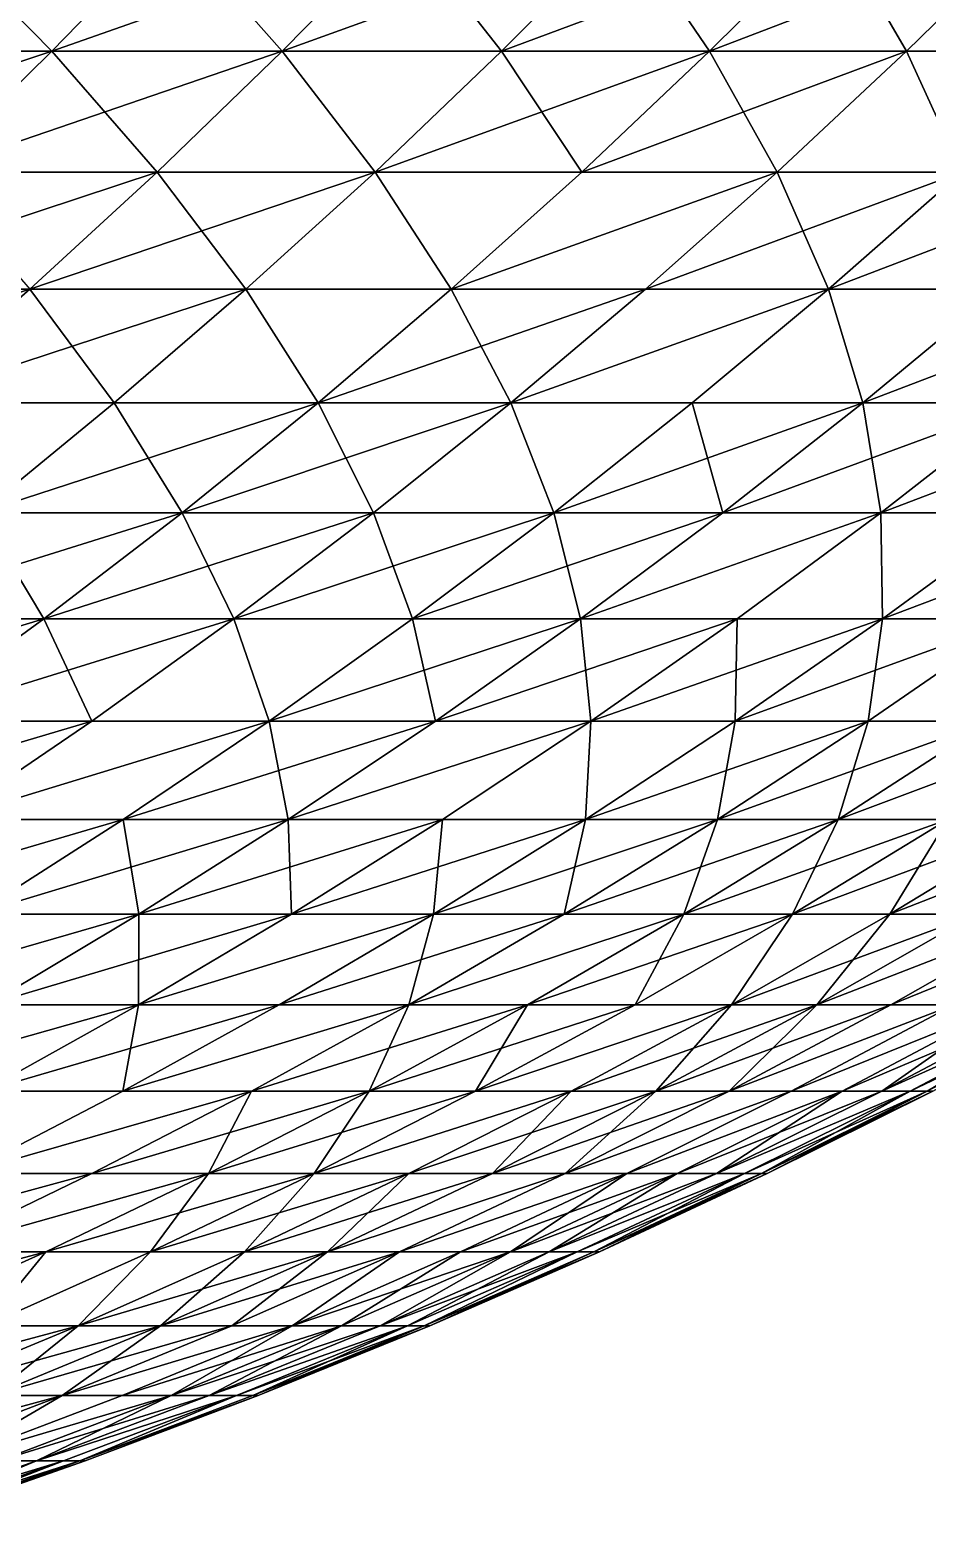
# Model space of a CAD drawing. Header units: millimetres. Extents: x -3250 to 6200, y -3250 to 3250.
# Drawn here: x 5667.7 to 5764.4, y -758.3 to -597.5 of the extents above; entities that cross this region are included whole.
import ezdxf

# ---------------------------------------------------------------- set-up
doc = ezdxf.new("R2010")
doc.units = ezdxf.units.MM
doc.header["$MEASUREMENT"] = 0
doc.layers.add('MESH_3D', color=2, linetype='CONTINUOUS')

msp = doc.modelspace()

# ---------------------------------------------------------------- linework, layer by layer
at = {"layer": 'MESH_3D'}
for points in [[(5656.88, -586.44, 1727.93), (5670.04, -599.82, 1781.63), (5644.07, -599.82, 1735.33)], [(5683.03, -586.44, 24925.44), (5656.88, -586.44, 24972.07), (5644.07, -599.82, 24964.67)], [(5683.03, -586.44, 24925.44), (5644.07, -599.82, 24964.67), (5670.04, -599.82, 24918.37)], [(5656.88, -586.44, 1727.93), (5683.03, -586.44, 1774.56), (5670.04, -599.82, 1781.63)], [(5683.03, -586.44, 1774.56), (5694.85, -599.82, 1828.57), (5670.04, -599.82, 1781.63)], [(5708.01, -586.44, 24878.18), (5683.03, -586.44, 24925.44), (5670.04, -599.82, 24918.37)], [(5708.01, -586.44, 24878.18), (5670.04, -599.82, 24918.37), (5694.85, -599.82, 24871.43)], [(5683.03, -586.44, 1774.56), (5708.01, -586.44, 1821.82), (5694.85, -599.82, 1828.57)], [(5708.01, -586.44, 1821.82), (5718.48, -599.82, 1876.11), (5694.85, -599.82, 1828.57)], [(5731.8, -586.44, 24830.31), (5708.01, -586.44, 24878.18), (5694.85, -599.82, 24871.43)], [(5731.8, -586.44, 24830.31), (5694.85, -599.82, 24871.43), (5718.48, -599.82, 24823.89)], [(5708.01, -586.44, 1821.82), (5731.8, -586.44, 1869.69), (5718.48, -599.82, 1876.11)], [(5731.8, -586.44, 1869.69), (5740.91, -599.82, 1924.23), (5718.48, -599.82, 1876.11)], [(5754.39, -586.44, 24781.86), (5731.8, -586.44, 24830.31), (5718.48, -599.82, 24823.89)], [(5754.39, -586.44, 24781.86), (5718.48, -599.82, 24823.89), (5740.91, -599.82, 24775.77)], [(5731.8, -586.44, 1869.69), (5754.39, -586.44, 1918.14), (5740.91, -599.82, 1924.23)], [(5754.39, -586.44, 1918.14), (5762.14, -599.82, 1972.89), (5740.91, -599.82, 1924.23)], [(5775.77, -586.44, 24732.86), (5754.39, -586.44, 24781.86), (5740.91, -599.82, 24775.77)], [(5775.77, -586.44, 24732.86), (5740.91, -599.82, 24775.77), (5762.14, -599.82, 24727.11)], [(5754.39, -586.44, 1918.14), (5775.77, -586.44, 1967.14), (5762.14, -599.82, 1972.89)], [(5775.77, -586.44, 1967.14), (5782.15, -599.82, 2022.06), (5762.14, -599.82, 1972.89)], [(5782.15, -599.82, 24677.94), (5775.77, -586.44, 24732.86), (5762.14, -599.82, 24727.11)], [(5670.04, -599.82, 24918.37), (5644.07, -599.82, 24964.67), (5630.98, -612.84, 24957.12)], [(5670.04, -599.82, 24918.37), (5630.98, -612.84, 24957.12), (5656.76, -612.84, 24911.14)], [(5644.07, -599.82, 1735.33), (5670.04, -599.82, 1781.63), (5656.76, -612.84, 1788.86)], [(5670.04, -599.82, 1781.63), (5681.39, -612.84, 1835.47), (5656.76, -612.84, 1788.86)], [(5694.85, -599.82, 24871.43), (5670.04, -599.82, 24918.37), (5656.76, -612.84, 24911.14)], [(5694.85, -599.82, 24871.43), (5656.76, -612.84, 24911.14), (5681.39, -612.84, 24864.53)], [(5670.04, -599.82, 1781.63), (5694.85, -599.82, 1828.57), (5681.39, -612.84, 1835.47)], [(5694.85, -599.82, 1828.57), (5704.86, -612.84, 1882.67), (5681.39, -612.84, 1835.47)], [(5704.86, -612.84, 24817.33), (5694.85, -599.82, 24871.43), (5681.39, -612.84, 24864.53)], [(5694.85, -599.82, 1828.57), (5718.48, -599.82, 1876.11), (5704.86, -612.84, 1882.67)], [(5718.48, -599.82, 24823.89), (5694.85, -599.82, 24871.43), (5704.86, -612.84, 24817.33)], [(5718.48, -599.82, 1876.11), (5727.13, -612.84, 1930.44), (5704.86, -612.84, 1882.67)], [(5740.91, -599.82, 24775.77), (5718.48, -599.82, 24823.89), (5704.86, -612.84, 24817.33)], [(5740.91, -599.82, 24775.77), (5704.86, -612.84, 24817.33), (5727.13, -612.84, 24769.56)], [(5718.48, -599.82, 1876.11), (5740.91, -599.82, 1924.23), (5727.13, -612.84, 1930.44)], [(5740.91, -599.82, 1924.23), (5748.21, -612.84, 1978.76), (5727.13, -612.84, 1930.44)], [(5762.14, -599.82, 24727.11), (5727.13, -612.84, 24769.56), (5748.21, -612.84, 24721.24)], [(5762.14, -599.82, 24727.11), (5740.91, -599.82, 24775.77), (5727.13, -612.84, 24769.56)], [(5740.91, -599.82, 1924.23), (5762.14, -599.82, 1972.89), (5748.21, -612.84, 1978.76)], [(5762.14, -599.82, 1972.89), (5768.08, -612.84, 2027.59), (5748.21, -612.84, 1978.76)], [(5768.08, -612.84, 24672.41), (5762.14, -599.82, 24727.11), (5748.21, -612.84, 24721.24)], [(5762.14, -599.82, 1972.89), (5782.15, -599.82, 2022.06), (5768.08, -612.84, 2027.59)], [(5782.15, -599.82, 24677.94), (5762.14, -599.82, 24727.11), (5768.08, -612.84, 24672.41)], [(5643.2, -625.47, 1796.24), (5681.39, -612.84, 1835.47), (5667.66, -625.47, 1842.51)], [(5656.76, -612.84, 1788.86), (5681.39, -612.84, 1835.47), (5643.2, -625.47, 1796.24)], [(5681.39, -612.84, 24864.53), (5656.76, -612.84, 24911.14), (5667.66, -625.47, 24857.49)], [(5681.39, -612.84, 1835.47), (5690.95, -625.47, 1889.37), (5667.66, -625.47, 1842.51)], [(5704.86, -612.84, 24817.33), (5681.39, -612.84, 24864.53), (5667.66, -625.47, 24857.49)], [(5704.86, -612.84, 24817.33), (5667.66, -625.47, 24857.49), (5690.95, -625.47, 24810.63)], [(5681.39, -612.84, 1835.47), (5704.86, -612.84, 1882.67), (5690.95, -625.47, 1889.37)], [(5704.86, -612.84, 1882.67), (5713.06, -625.47, 1936.79), (5690.95, -625.47, 1889.37)], [(5713.06, -625.47, 24763.21), (5704.86, -612.84, 24817.33), (5690.95, -625.47, 24810.63)], [(5704.86, -612.84, 1882.67), (5727.13, -612.84, 1930.44), (5713.06, -625.47, 1936.79)], [(5727.13, -612.84, 24769.56), (5704.86, -612.84, 24817.33), (5713.06, -625.47, 24763.21)], [(5713.06, -625.47, 1936.79), (5748.21, -612.84, 1978.76), (5733.99, -625.47, 1984.76)], [(5727.13, -612.84, 1930.44), (5748.21, -612.84, 1978.76), (5713.06, -625.47, 1936.79)], [(5748.21, -612.84, 24721.24), (5713.06, -625.47, 24763.21), (5733.99, -625.47, 24715.24)], [(5748.21, -612.84, 24721.24), (5727.13, -612.84, 24769.56), (5713.06, -625.47, 24763.21)], [(5748.21, -612.84, 1978.76), (5753.71, -625.47, 2033.23), (5733.99, -625.47, 1984.76)], [(5768.08, -612.84, 24672.41), (5748.21, -612.84, 24721.24), (5733.99, -625.47, 24715.24)], [(5768.08, -612.84, 24672.41), (5733.99, -625.47, 24715.24), (5753.71, -625.47, 24666.77)], [(5748.21, -612.84, 1978.76), (5768.08, -612.84, 2027.59), (5753.71, -625.47, 2033.23)], [(5768.08, -612.84, 2027.59), (5772.22, -625.47, 2082.17), (5753.71, -625.47, 2033.23)], [(5786.73, -612.84, 24623.11), (5753.71, -625.47, 24666.77), (5772.22, -625.47, 24617.83)], [(5786.73, -612.84, 24623.11), (5768.08, -612.84, 24672.41), (5753.71, -625.47, 24666.77)], [(5629.37, -637.71, 1803.78), (5667.66, -625.47, 1842.51), (5653.64, -637.71, 1849.69)], [(5643.2, -625.47, 1796.24), (5667.66, -625.47, 1842.51), (5629.37, -637.71, 1803.78)], [(5667.66, -625.47, 1842.51), (5676.76, -637.71, 1896.2), (5653.64, -637.71, 1849.69)], [(5690.95, -625.47, 24810.63), (5653.64, -637.71, 24850.31), (5676.76, -637.71, 24803.8)], [(5690.95, -625.47, 24810.63), (5667.66, -625.47, 24857.49), (5653.64, -637.71, 24850.31)], [(5667.66, -625.47, 1842.51), (5690.95, -625.47, 1889.37), (5676.76, -637.71, 1896.2)], [(5690.95, -625.47, 1889.37), (5698.71, -637.71, 1943.27), (5676.76, -637.71, 1896.2)], [(5698.71, -637.71, 24756.73), (5690.95, -625.47, 24810.63), (5676.76, -637.71, 24803.8)], [(5690.95, -625.47, 1889.37), (5713.06, -625.47, 1936.79), (5698.71, -637.71, 1943.27)], [(5713.06, -625.47, 24763.21), (5690.95, -625.47, 24810.63), (5698.71, -637.71, 24756.73)], [(5713.06, -625.47, 1936.79), (5719.48, -637.71, 1990.87), (5698.71, -637.71, 1943.27)], [(5733.99, -625.47, 24715.24), (5713.06, -625.47, 24763.21), (5698.71, -637.71, 24756.73)], [(5733.99, -625.47, 24715.24), (5698.71, -637.71, 24756.73), (5719.48, -637.71, 24709.13)], [(5713.06, -625.47, 1936.79), (5733.99, -625.47, 1984.76), (5719.48, -637.71, 1990.87)], [(5719.48, -637.71, 1990.87), (5753.71, -625.47, 2033.23), (5739.05, -637.71, 2038.98)], [(5733.99, -625.47, 1984.76), (5753.71, -625.47, 2033.23), (5719.48, -637.71, 1990.87)], [(5753.71, -625.47, 24666.77), (5733.99, -625.47, 24715.24), (5719.48, -637.71, 24709.13)], [(5753.71, -625.47, 24666.77), (5719.48, -637.71, 24709.13), (5739.05, -637.71, 24661.02)], [(5753.71, -625.47, 2033.23), (5757.42, -637.71, 2087.56), (5739.05, -637.71, 2038.98)], [(5757.42, -637.71, 24612.44), (5753.71, -625.47, 24666.77), (5739.05, -637.71, 24661.02)], [(5753.71, -625.47, 2033.23), (5772.22, -625.47, 2082.17), (5757.42, -637.71, 2087.56)], [(5772.22, -625.47, 24617.83), (5753.71, -625.47, 24666.77), (5757.42, -637.71, 24612.44)], [(5757.42, -637.71, 2087.56), (5789.5, -625.47, 2131.56), (5774.57, -637.71, 2136.58)], [(5772.22, -625.47, 2082.17), (5789.5, -625.47, 2131.56), (5757.42, -637.71, 2087.56)], [(5789.5, -625.47, 24568.44), (5772.22, -625.47, 24617.83), (5757.42, -637.71, 24612.44)], [(5789.5, -625.47, 24568.44), (5757.42, -637.71, 24612.44), (5774.57, -637.71, 24563.42)], [(5653.64, -637.71, 1849.69), (5676.76, -637.71, 1896.2), (5662.3, -649.55, 1903.16)], [(5676.76, -637.71, 24803.8), (5653.64, -637.71, 24850.31), (5662.3, -649.55, 24796.84)], [(5676.76, -637.71, 1896.2), (5684.08, -649.55, 1949.87), (5662.3, -649.55, 1903.16)], [(5698.71, -637.71, 24756.73), (5662.3, -649.55, 24796.84), (5684.08, -649.55, 24750.13)], [(5698.71, -637.71, 24756.73), (5676.76, -637.71, 24803.8), (5662.3, -649.55, 24796.84)], [(5676.76, -637.71, 1896.2), (5698.71, -637.71, 1943.27), (5684.08, -649.55, 1949.87)], [(5698.71, -637.71, 1943.27), (5704.69, -649.55, 1997.11), (5684.08, -649.55, 1949.87)], [(5719.48, -637.71, 24709.13), (5698.71, -637.71, 24756.73), (5684.08, -649.55, 24750.13)], [(5719.48, -637.71, 24709.13), (5684.08, -649.55, 24750.13), (5704.69, -649.55, 24702.89)], [(5698.71, -637.71, 1943.27), (5719.48, -637.71, 1990.87), (5704.69, -649.55, 1997.11)], [(5719.48, -637.71, 1990.87), (5724.11, -649.55, 2044.84), (5704.69, -649.55, 1997.11)], [(5724.11, -649.55, 24655.16), (5719.48, -637.71, 24709.13), (5704.69, -649.55, 24702.89)], [(5719.48, -637.71, 1990.87), (5739.05, -637.71, 2038.98), (5724.11, -649.55, 2044.84)], [(5739.05, -637.71, 24661.02), (5719.48, -637.71, 24709.13), (5724.11, -649.55, 24655.16)], [(5739.05, -637.71, 2038.98), (5742.34, -649.55, 2093.05), (5724.11, -649.55, 2044.84)], [(5757.42, -637.71, 24612.44), (5739.05, -637.71, 24661.02), (5724.11, -649.55, 24655.16)], [(5757.42, -637.71, 24612.44), (5724.11, -649.55, 24655.16), (5742.34, -649.55, 24606.95)], [(5739.05, -637.71, 2038.98), (5757.42, -637.71, 2087.56), (5742.34, -649.55, 2093.05)], [(5757.42, -637.71, 2087.56), (5759.36, -649.55, 2141.69), (5742.34, -649.55, 2093.05)], [(5774.57, -637.71, 24563.42), (5757.42, -637.71, 24612.44), (5742.34, -649.55, 24606.95)], [(5774.57, -637.71, 24563.42), (5742.34, -649.55, 24606.95), (5759.36, -649.55, 24558.31)], [(5757.42, -637.71, 2087.56), (5774.57, -637.71, 2136.58), (5759.36, -649.55, 2141.69)], [(5774.57, -637.71, 2136.58), (5775.16, -649.55, 2190.74), (5759.36, -649.55, 2141.69)], [(5790.5, -637.71, 24513.99), (5759.36, -649.55, 24558.31), (5775.16, -649.55, 24509.26)], [(5790.5, -637.71, 24513.99), (5774.57, -637.71, 24563.42), (5759.36, -649.55, 24558.31)], [(5662.3, -649.55, 1903.16), (5669.18, -660.99, 1956.59), (5647.58, -660.99, 1910.25)], [(5684.08, -649.55, 24750.13), (5647.58, -660.99, 24789.75), (5669.18, -660.99, 24743.41)], [(5684.08, -649.55, 24750.13), (5662.3, -649.55, 24796.84), (5647.58, -660.99, 24789.75)], [(5662.3, -649.55, 1903.16), (5684.08, -649.55, 1949.87), (5669.18, -660.99, 1956.59)], [(5684.08, -649.55, 1949.87), (5689.63, -660.99, 2003.45), (5669.18, -660.99, 1956.59)], [(5704.69, -649.55, 24702.89), (5669.18, -660.99, 24743.41), (5689.63, -660.99, 24696.55)], [(5704.69, -649.55, 24702.89), (5684.08, -649.55, 24750.13), (5669.18, -660.99, 24743.41)], [(5684.08, -649.55, 1949.87), (5704.69, -649.55, 1997.11), (5689.63, -660.99, 2003.45)], [(5689.63, -660.99, 2003.45), (5724.11, -649.55, 2044.84), (5708.9, -660.99, 2050.81)], [(5704.69, -649.55, 1997.11), (5724.11, -649.55, 2044.84), (5689.63, -660.99, 2003.45)], [(5708.9, -660.99, 24649.19), (5704.69, -649.55, 24702.89), (5689.63, -660.99, 24696.55)], [(5724.11, -649.55, 24655.16), (5704.69, -649.55, 24702.89), (5708.9, -660.99, 24649.19)], [(5724.11, -649.55, 2044.84), (5726.99, -660.99, 2098.63), (5708.9, -660.99, 2050.81)], [(5742.34, -649.55, 24606.95), (5724.11, -649.55, 24655.16), (5708.9, -660.99, 24649.19)], [(5742.34, -649.55, 24606.95), (5708.9, -660.99, 24649.19), (5726.99, -660.99, 24601.37)], [(5724.11, -649.55, 2044.84), (5742.34, -649.55, 2093.05), (5726.99, -660.99, 2098.63)], [(5726.99, -660.99, 2098.63), (5759.36, -649.55, 2141.69), (5743.87, -660.99, 2146.89)], [(5742.34, -649.55, 2093.05), (5759.36, -649.55, 2141.69), (5726.99, -660.99, 2098.63)], [(5759.36, -649.55, 24558.31), (5726.99, -660.99, 24601.37), (5743.87, -660.99, 24553.11)], [(5759.36, -649.55, 24558.31), (5742.34, -649.55, 24606.95), (5726.99, -660.99, 24601.37)], [(5759.36, -649.55, 2141.69), (5759.55, -660.99, 2195.56), (5743.87, -660.99, 2146.89)], [(5759.55, -660.99, 24504.44), (5759.36, -649.55, 24558.31), (5743.87, -660.99, 24553.11)], [(5759.36, -649.55, 2141.69), (5775.16, -649.55, 2190.74), (5759.55, -660.99, 2195.56)], [(5775.16, -649.55, 24509.26), (5759.36, -649.55, 24558.31), (5759.55, -660.99, 24504.44)], [(5759.55, -660.99, 2195.56), (5789.74, -649.55, 2240.17), (5774.01, -660.99, 2244.6)], [(5775.16, -649.55, 2190.74), (5789.74, -649.55, 2240.17), (5759.55, -660.99, 2195.56)], [(5774.01, -660.99, 24455.4), (5775.16, -649.55, 24509.26), (5759.55, -660.99, 24504.44)], [(5669.18, -660.99, 24743.41), (5632.6, -672.02, 24782.54), (5654.04, -672.02, 24736.57)], [(5669.18, -660.99, 24743.41), (5647.58, -660.99, 24789.75), (5632.6, -672.02, 24782.54)], [(5647.58, -660.99, 1910.25), (5669.18, -660.99, 1956.59), (5654.04, -672.02, 1963.43)], [(5669.18, -660.99, 1956.59), (5674.32, -672.02, 2009.91), (5654.04, -672.02, 1963.43)], [(5689.63, -660.99, 24696.55), (5669.18, -660.99, 24743.41), (5654.04, -672.02, 24736.57)], [(5689.63, -660.99, 24696.55), (5654.04, -672.02, 24736.57), (5674.32, -672.02, 24690.09)], [(5669.18, -660.99, 1956.59), (5689.63, -660.99, 2003.45), (5674.32, -672.02, 2009.91)], [(5689.63, -660.99, 2003.45), (5693.43, -672.02, 2056.88), (5674.32, -672.02, 2009.91)], [(5693.43, -672.02, 24643.12), (5689.63, -660.99, 24696.55), (5674.32, -672.02, 24690.09)], [(5689.63, -660.99, 2003.45), (5708.9, -660.99, 2050.81), (5693.43, -672.02, 2056.88)], [(5708.9, -660.99, 24649.19), (5689.63, -660.99, 24696.55), (5693.43, -672.02, 24643.12)], [(5708.9, -660.99, 2050.81), (5711.37, -672.02, 2104.32), (5693.43, -672.02, 2056.88)], [(5726.99, -660.99, 24601.37), (5708.9, -660.99, 24649.19), (5693.43, -672.02, 24643.12)], [(5726.99, -660.99, 24601.37), (5693.43, -672.02, 24643.12), (5711.37, -672.02, 24595.68)], [(5708.9, -660.99, 2050.81), (5726.99, -660.99, 2098.63), (5711.37, -672.02, 2104.32)], [(5726.99, -660.99, 2098.63), (5728.12, -672.02, 2152.19), (5711.37, -672.02, 2104.32)], [(5743.87, -660.99, 24553.11), (5726.99, -660.99, 24601.37), (5711.37, -672.02, 24595.68)], [(5743.87, -660.99, 24553.11), (5711.37, -672.02, 24595.68), (5728.12, -672.02, 24547.81)], [(5726.99, -660.99, 2098.63), (5743.87, -660.99, 2146.89), (5728.12, -672.02, 2152.19)], [(5743.87, -660.99, 2146.89), (5743.67, -672.02, 2200.46), (5728.12, -672.02, 2152.19)], [(5759.55, -660.99, 24504.44), (5743.87, -660.99, 24553.11), (5728.12, -672.02, 24547.81)], [(5759.55, -660.99, 24504.44), (5728.12, -672.02, 24547.81), (5743.67, -672.02, 24499.54)], [(5759.55, -660.99, 2195.56), (5758.01, -672.02, 2249.1), (5743.67, -672.02, 2200.46)], [(5743.87, -660.99, 2146.89), (5759.55, -660.99, 2195.56), (5743.67, -672.02, 2200.46)], [(5774.01, -660.99, 24455.4), (5743.67, -672.02, 24499.54), (5758.01, -672.02, 24450.9)], [(5774.01, -660.99, 24455.4), (5759.55, -660.99, 24504.44), (5743.67, -672.02, 24499.54)], [(5774.01, -660.99, 2244.6), (5771.14, -672.02, 2298.09), (5758.01, -672.02, 2249.1)], [(5759.55, -660.99, 2195.56), (5774.01, -660.99, 2244.6), (5758.01, -672.02, 2249.1)], [(5771.14, -672.02, 24401.91), (5774.01, -660.99, 24455.4), (5758.01, -672.02, 24450.9)], [(5674.32, -672.02, 24690.09), (5654.04, -672.02, 24736.57), (5638.64, -682.63, 24729.63)], [(5674.32, -672.02, 24690.09), (5638.64, -682.63, 24729.63), (5658.75, -682.63, 24683.53)], [(5654.04, -672.02, 1963.43), (5674.32, -672.02, 2009.91), (5658.75, -682.63, 2016.47)], [(5658.75, -682.63, 2016.47), (5693.43, -672.02, 2056.88), (5677.71, -682.63, 2063.05)], [(5674.32, -672.02, 2009.91), (5693.43, -672.02, 2056.88), (5658.75, -682.63, 2016.47)], [(5693.43, -672.02, 24643.12), (5674.32, -672.02, 24690.09), (5658.75, -682.63, 24683.53)], [(5693.43, -672.02, 24643.12), (5658.75, -682.63, 24683.53), (5677.71, -682.63, 24636.95)], [(5693.43, -672.02, 2056.88), (5695.5, -682.63, 2110.09), (5677.71, -682.63, 2063.05)], [(5711.37, -672.02, 24595.68), (5693.43, -672.02, 24643.12), (5677.71, -682.63, 24636.95)], [(5711.37, -672.02, 24595.68), (5677.71, -682.63, 24636.95), (5695.5, -682.63, 24589.91)], [(5693.43, -672.02, 2056.88), (5711.37, -672.02, 2104.32), (5695.5, -682.63, 2110.09)], [(5695.5, -682.63, 2110.09), (5728.12, -672.02, 2152.19), (5712.11, -682.63, 2157.57)], [(5711.37, -672.02, 2104.32), (5728.12, -672.02, 2152.19), (5695.5, -682.63, 2110.09)], [(5728.12, -672.02, 24547.81), (5695.5, -682.63, 24589.91), (5712.11, -682.63, 24542.43)], [(5728.12, -672.02, 24547.81), (5711.37, -672.02, 24595.68), (5695.5, -682.63, 24589.91)], [(5728.12, -672.02, 2152.19), (5727.53, -682.63, 2205.44), (5712.11, -682.63, 2157.57)], [(5727.53, -682.63, 24494.56), (5728.12, -672.02, 24547.81), (5712.11, -682.63, 24542.43)], [(5727.53, -682.63, 2205.44), (5758.01, -672.02, 2249.1), (5741.76, -682.63, 2253.67)], [(5743.67, -672.02, 2200.46), (5758.01, -672.02, 2249.1), (5727.53, -682.63, 2205.44)], [(5728.12, -672.02, 2152.19), (5743.67, -672.02, 2200.46), (5727.53, -682.63, 2205.44)], [(5743.67, -672.02, 24499.54), (5728.12, -672.02, 24547.81), (5727.53, -682.63, 24494.56)], [(5741.76, -682.63, 24446.33), (5743.67, -672.02, 24499.54), (5727.53, -682.63, 24494.56)], [(5758.01, -672.02, 2249.1), (5754.77, -682.63, 2302.25), (5741.76, -682.63, 2253.67)], [(5758.01, -672.02, 24450.9), (5743.67, -672.02, 24499.54), (5741.76, -682.63, 24446.33)], [(5771.14, -672.02, 24401.91), (5758.01, -672.02, 24450.9), (5741.76, -682.63, 24446.33)], [(5771.14, -672.02, 24401.91), (5741.76, -682.63, 24446.33), (5754.77, -682.63, 24397.75)], [(5754.77, -682.63, 2302.25), (5783.04, -672.02, 2347.38), (5766.57, -682.63, 2351.14)], [(5771.14, -672.02, 2298.09), (5783.04, -672.02, 2347.38), (5754.77, -682.63, 2302.25)], [(5758.01, -672.02, 2249.1), (5771.14, -672.02, 2298.09), (5754.77, -682.63, 2302.25)], [(5766.57, -682.63, 24348.86), (5771.14, -672.02, 24401.91), (5754.77, -682.63, 24397.75)], [(5677.71, -682.63, 24636.95), (5642.95, -692.82, 24676.87), (5661.75, -692.82, 24630.68)], [(5677.71, -682.63, 24636.95), (5658.75, -682.63, 24683.53), (5642.95, -692.82, 24676.87)], [(5658.75, -682.63, 2016.47), (5677.71, -682.63, 2063.05), (5661.75, -692.82, 2069.32)], [(5677.71, -682.63, 2063.05), (5679.39, -692.82, 2115.96), (5661.75, -692.82, 2069.32)], [(5695.5, -682.63, 24589.91), (5661.75, -692.82, 24630.68), (5679.39, -692.82, 24584.04)], [(5695.5, -682.63, 24589.91), (5677.71, -682.63, 24636.95), (5661.75, -692.82, 24630.68)], [(5677.71, -682.63, 2063.05), (5695.5, -682.63, 2110.09), (5679.39, -692.82, 2115.96)], [(5695.5, -682.63, 2110.09), (5695.85, -692.82, 2163.03), (5679.39, -692.82, 2115.96)], [(5712.11, -682.63, 24542.43), (5695.5, -682.63, 24589.91), (5679.39, -692.82, 24584.04)], [(5712.11, -682.63, 24542.43), (5679.39, -692.82, 24584.04), (5695.85, -692.82, 24536.97)], [(5695.5, -682.63, 2110.09), (5712.11, -682.63, 2157.57), (5695.85, -692.82, 2163.03)], [(5712.11, -682.63, 2157.57), (5711.15, -692.82, 2210.49), (5695.85, -692.82, 2163.03)], [(5727.53, -682.63, 24494.56), (5712.11, -682.63, 24542.43), (5695.85, -692.82, 24536.97)], [(5727.53, -682.63, 24494.56), (5695.85, -692.82, 24536.97), (5711.15, -692.82, 24489.51)], [(5727.53, -682.63, 2205.44), (5725.25, -692.82, 2258.32), (5711.15, -692.82, 2210.49)], [(5712.11, -682.63, 2157.57), (5727.53, -682.63, 2205.44), (5711.15, -692.82, 2210.49)], [(5741.76, -682.63, 24446.33), (5727.53, -682.63, 24494.56), (5711.15, -692.82, 24489.51)], [(5741.76, -682.63, 24446.33), (5711.15, -692.82, 24489.51), (5725.25, -692.82, 24441.68)], [(5741.76, -682.63, 2253.67), (5738.15, -692.82, 2306.49), (5725.25, -692.82, 2258.32)], [(5727.53, -682.63, 2205.44), (5741.76, -682.63, 2253.67), (5725.25, -692.82, 2258.32)], [(5754.77, -682.63, 24397.75), (5741.76, -682.63, 24446.33), (5725.25, -692.82, 24441.68)], [(5754.77, -682.63, 24397.75), (5725.25, -692.82, 24441.68), (5738.15, -692.82, 24393.51)], [(5754.77, -682.63, 2302.25), (5749.86, -692.82, 2354.96), (5738.15, -692.82, 2306.49)], [(5741.76, -682.63, 2253.67), (5754.77, -682.63, 2302.25), (5738.15, -692.82, 2306.49)], [(5766.57, -682.63, 24348.86), (5738.15, -692.82, 24393.51), (5749.86, -692.82, 24345.04)], [(5766.57, -682.63, 24348.86), (5754.77, -682.63, 24397.75), (5738.15, -692.82, 24393.51)], [(5766.57, -682.63, 2351.14), (5760.34, -692.82, 2403.71), (5749.86, -692.82, 2354.96)], [(5754.77, -682.63, 2302.25), (5766.57, -682.63, 2351.14), (5749.86, -692.82, 2354.96)], [(5777.15, -682.63, 24299.69), (5766.57, -682.63, 24348.86), (5749.86, -692.82, 24345.04)], [(5777.15, -682.63, 24299.69), (5749.86, -692.82, 24345.04), (5760.34, -692.82, 24296.29)], [(5777.15, -682.63, 2400.31), (5769.62, -692.82, 2452.7), (5760.34, -692.82, 2403.71)], [(5766.57, -682.63, 2351.14), (5777.15, -682.63, 2400.31), (5760.34, -692.82, 2403.71)], [(5786.5, -682.63, 24250.27), (5777.15, -682.63, 24299.69), (5760.34, -692.82, 24296.29)], [(5786.5, -682.63, 24250.27), (5760.34, -692.82, 24296.29), (5769.62, -692.82, 24247.3)], [(5679.39, -692.82, 24584.04), (5661.75, -692.82, 24630.68), (5645.55, -702.58, 24624.33)], [(5679.39, -692.82, 24584.04), (5645.55, -702.58, 24624.33), (5663.04, -702.58, 24578.09)], [(5661.75, -692.82, 2069.32), (5679.39, -692.82, 2115.96), (5663.04, -702.58, 2121.91)], [(5679.39, -692.82, 2115.96), (5679.36, -702.58, 2168.57), (5663.04, -702.58, 2121.91)], [(5695.85, -692.82, 24536.97), (5679.39, -692.82, 24584.04), (5663.04, -702.58, 24578.09)], [(5695.85, -692.82, 24536.97), (5663.04, -702.58, 24578.09), (5679.36, -702.58, 24531.43)], [(5679.36, -702.58, 2168.57), (5711.15, -692.82, 2210.49), (5694.52, -702.58, 2215.62)], [(5695.85, -692.82, 2163.03), (5711.15, -692.82, 2210.49), (5679.36, -702.58, 2168.57)], [(5679.39, -692.82, 2115.96), (5695.85, -692.82, 2163.03), (5679.36, -702.58, 2168.57)], [(5711.15, -692.82, 24489.51), (5679.36, -702.58, 24531.43), (5694.52, -702.58, 24484.38)], [(5711.15, -692.82, 24489.51), (5695.85, -692.82, 24536.97), (5679.36, -702.58, 24531.43)], [(5694.52, -702.58, 2215.62), (5725.25, -692.82, 2258.32), (5708.5, -702.58, 2263.03)], [(5711.15, -692.82, 2210.49), (5725.25, -692.82, 2258.32), (5694.52, -702.58, 2215.62)], [(5708.5, -702.58, 24436.97), (5711.15, -692.82, 24489.51), (5694.52, -702.58, 24484.38)], [(5708.5, -702.58, 2263.03), (5738.15, -692.82, 2306.49), (5721.3, -702.58, 2310.78)], [(5725.25, -692.82, 2258.32), (5738.15, -692.82, 2306.49), (5708.5, -702.58, 2263.03)], [(5725.25, -692.82, 24441.68), (5711.15, -692.82, 24489.51), (5708.5, -702.58, 24436.97)], [(5738.15, -692.82, 24393.51), (5708.5, -702.58, 24436.97), (5721.3, -702.58, 24389.22)], [(5738.15, -692.82, 24393.51), (5725.25, -692.82, 24441.68), (5708.5, -702.58, 24436.97)], [(5738.15, -692.82, 2306.49), (5732.9, -702.58, 2358.83), (5721.3, -702.58, 2310.78)], [(5749.86, -692.82, 24345.04), (5738.15, -692.82, 24393.51), (5721.3, -702.58, 24389.22)], [(5749.86, -692.82, 24345.04), (5721.3, -702.58, 24389.22), (5732.9, -702.58, 24341.17)], [(5749.86, -692.82, 2354.96), (5743.29, -702.58, 2407.15), (5732.9, -702.58, 2358.83)], [(5738.15, -692.82, 2306.49), (5749.86, -692.82, 2354.96), (5732.9, -702.58, 2358.83)], [(5743.29, -702.58, 24292.85), (5749.86, -692.82, 24345.04), (5732.9, -702.58, 24341.17)], [(5760.34, -692.82, 2403.71), (5752.48, -702.58, 2455.72), (5743.29, -702.58, 2407.15)], [(5749.86, -692.82, 2354.96), (5760.34, -692.82, 2403.71), (5743.29, -702.58, 2407.15)], [(5760.34, -692.82, 24296.29), (5749.86, -692.82, 24345.04), (5743.29, -702.58, 24292.85)], [(5769.62, -692.82, 24247.3), (5760.34, -692.82, 24296.29), (5743.29, -702.58, 24292.85)], [(5769.62, -692.82, 24247.3), (5743.29, -702.58, 24292.85), (5752.48, -702.58, 24244.28)], [(5752.48, -702.58, 2455.72), (5777.66, -692.82, 2501.92), (5760.46, -702.58, 2504.51)], [(5769.62, -692.82, 2452.7), (5777.66, -692.82, 2501.92), (5752.48, -702.58, 2455.72)], [(5760.34, -692.82, 2403.71), (5769.62, -692.82, 2452.7), (5752.48, -702.58, 2455.72)], [(5777.66, -692.82, 24198.08), (5752.48, -702.58, 24244.28), (5760.46, -702.58, 24195.49)], [(5777.66, -692.82, 24198.08), (5769.62, -692.82, 24247.3), (5752.48, -702.58, 24244.28)], [(5760.46, -702.58, 2504.51), (5784.48, -692.82, 2551.31), (5767.22, -702.58, 2553.48)], [(5777.66, -692.82, 2501.92), (5784.48, -692.82, 2551.31), (5760.46, -702.58, 2504.51)], [(5767.22, -702.58, 24146.52), (5777.66, -692.82, 24198.08), (5760.46, -702.58, 24195.49)], [(5679.36, -702.58, 24531.43), (5646.47, -711.9, 24572.06), (5662.65, -711.9, 24525.82)], [(5679.36, -702.58, 24531.43), (5663.04, -702.58, 24578.09), (5646.47, -711.9, 24572.06)], [(5679.36, -702.58, 2168.57), (5677.67, -711.9, 2220.82), (5662.65, -711.9, 2174.18)], [(5663.04, -702.58, 2121.91), (5679.36, -702.58, 2168.57), (5662.65, -711.9, 2174.18)], [(5694.52, -702.58, 24484.38), (5679.36, -702.58, 24531.43), (5662.65, -711.9, 24525.82)], [(5694.52, -702.58, 24484.38), (5662.65, -711.9, 24525.82), (5677.67, -711.9, 24479.18)], [(5677.67, -711.9, 2220.82), (5708.5, -702.58, 2263.03), (5691.53, -711.9, 2267.81)], [(5694.52, -702.58, 2215.62), (5708.5, -702.58, 2263.03), (5677.67, -711.9, 2220.82)], [(5679.36, -702.58, 2168.57), (5694.52, -702.58, 2215.62), (5677.67, -711.9, 2220.82)], [(5708.5, -702.58, 24436.97), (5694.52, -702.58, 24484.38), (5677.67, -711.9, 24479.18)], [(5708.5, -702.58, 24436.97), (5677.67, -711.9, 24479.18), (5691.53, -711.9, 24432.19)], [(5708.5, -702.58, 2263.03), (5704.21, -711.9, 2315.13), (5691.53, -711.9, 2267.81)], [(5721.3, -702.58, 24389.22), (5708.5, -702.58, 24436.97), (5691.53, -711.9, 24432.19)], [(5721.3, -702.58, 24389.22), (5691.53, -711.9, 24432.19), (5704.21, -711.9, 24384.87)], [(5721.3, -702.58, 2310.78), (5715.7, -711.9, 2362.75), (5704.21, -711.9, 2315.13)], [(5708.5, -702.58, 2263.03), (5721.3, -702.58, 2310.78), (5704.21, -711.9, 2315.13)], [(5732.9, -702.58, 24341.17), (5721.3, -702.58, 24389.22), (5704.21, -711.9, 24384.87)], [(5732.9, -702.58, 24341.17), (5704.21, -711.9, 24384.87), (5715.7, -711.9, 24337.25)], [(5715.7, -711.9, 2362.75), (5743.29, -702.58, 2407.15), (5726.01, -711.9, 2410.65)], [(5732.9, -702.58, 2358.83), (5743.29, -702.58, 2407.15), (5715.7, -711.9, 2362.75)], [(5721.3, -702.58, 2310.78), (5732.9, -702.58, 2358.83), (5715.7, -711.9, 2362.75)], [(5743.29, -702.58, 24292.85), (5715.7, -711.9, 24337.25), (5726.01, -711.9, 24289.35)], [(5743.29, -702.58, 24292.85), (5732.9, -702.58, 24341.17), (5715.7, -711.9, 24337.25)], [(5743.29, -702.58, 2407.15), (5735.12, -711.9, 2458.79), (5726.01, -711.9, 2410.65)], [(5752.48, -702.58, 24244.28), (5726.01, -711.9, 24289.35), (5735.12, -711.9, 24241.21)], [(5752.48, -702.58, 24244.28), (5743.29, -702.58, 24292.85), (5726.01, -711.9, 24289.35)], [(5752.48, -702.58, 2455.72), (5743.02, -711.9, 2507.14), (5735.12, -711.9, 2458.79)], [(5743.29, -702.58, 2407.15), (5752.48, -702.58, 2455.72), (5735.12, -711.9, 2458.79)], [(5760.46, -702.58, 24195.49), (5752.48, -702.58, 24244.28), (5735.12, -711.9, 24241.21)], [(5760.46, -702.58, 24195.49), (5735.12, -711.9, 24241.21), (5743.02, -711.9, 24192.86)], [(5743.02, -711.9, 2507.14), (5767.22, -702.58, 2553.48), (5749.72, -711.9, 2555.67)], [(5760.46, -702.58, 2504.51), (5767.22, -702.58, 2553.48), (5743.02, -711.9, 2507.14)], [(5752.48, -702.58, 2455.72), (5760.46, -702.58, 2504.51), (5743.02, -711.9, 2507.14)], [(5767.22, -702.58, 24146.52), (5760.46, -702.58, 24195.49), (5743.02, -711.9, 24192.86)], [(5767.22, -702.58, 24146.52), (5743.02, -711.9, 24192.86), (5749.72, -711.9, 24144.33)], [(5749.72, -711.9, 2555.67), (5772.75, -702.58, 2602.6), (5755.2, -711.9, 2604.35)], [(5767.22, -702.58, 2553.48), (5772.75, -702.58, 2602.6), (5749.72, -711.9, 2555.67)], [(5772.75, -702.58, 24097.4), (5767.22, -702.58, 24146.52), (5749.72, -711.9, 24144.33)], [(5772.75, -702.58, 24097.4), (5749.72, -711.9, 24144.33), (5755.2, -711.9, 24095.65)], [(5772.75, -702.58, 2602.6), (5759.47, -711.9, 2653.16), (5755.2, -711.9, 2604.35)], [(5777.06, -702.58, 24048.16), (5772.75, -702.58, 24097.4), (5755.2, -711.9, 24095.65)], [(5777.06, -702.58, 24048.16), (5755.2, -711.9, 24095.65), (5759.47, -711.9, 24046.84)], [(5759.47, -711.9, 2653.16), (5780.14, -702.58, 2701.18), (5762.53, -711.9, 2702.05)], [(5777.06, -702.58, 2651.84), (5780.14, -702.58, 2701.18), (5759.47, -711.9, 2653.16)], [(5772.75, -702.58, 2602.6), (5777.06, -702.58, 2651.84), (5759.47, -711.9, 2653.16)], [(5780.14, -702.58, 23998.82), (5777.06, -702.58, 24048.16), (5759.47, -711.9, 24046.84)], [(5780.14, -702.58, 23998.82), (5759.47, -711.9, 24046.84), (5762.53, -711.9, 23997.95)], [(5780.14, -702.58, 2701.18), (5764.36, -711.9, 2751.01), (5762.53, -711.9, 2702.05)], [(5781.99, -702.58, 23949.43), (5762.53, -711.9, 23997.95), (5764.36, -711.9, 23948.99)], [(5781.99, -702.58, 23949.43), (5780.14, -702.58, 23998.82), (5762.53, -711.9, 23997.95)], [(5781.99, -702.58, 23949.43), (5764.36, -711.9, 23948.99), (5764.97, -711.9, 23900)], [(5660.6, -720.78, 2226.08), (5691.53, -711.9, 2267.81), (5674.33, -720.78, 2272.64)], [(5677.67, -711.9, 2220.82), (5691.53, -711.9, 2267.81), (5660.6, -720.78, 2226.08)], [(5662.65, -711.9, 2174.18), (5677.67, -711.9, 2220.82), (5660.6, -720.78, 2226.08)], [(5677.67, -711.9, 24479.18), (5662.65, -711.9, 24525.82), (5660.6, -720.78, 24473.92)], [(5691.53, -711.9, 24432.19), (5677.67, -711.9, 24479.18), (5660.6, -720.78, 24473.92)], [(5691.53, -711.9, 24432.19), (5660.6, -720.78, 24473.92), (5674.33, -720.78, 24427.36)], [(5674.33, -720.78, 2272.64), (5704.21, -711.9, 2315.13), (5686.9, -720.78, 2319.54)], [(5691.53, -711.9, 2267.81), (5704.21, -711.9, 2315.13), (5674.33, -720.78, 2272.64)], [(5686.9, -720.78, 24380.46), (5691.53, -711.9, 24432.19), (5674.33, -720.78, 24427.36)], [(5704.21, -711.9, 2315.13), (5698.29, -720.78, 2366.73), (5686.9, -720.78, 2319.54)], [(5704.21, -711.9, 24384.87), (5691.53, -711.9, 24432.19), (5686.9, -720.78, 24380.46)], [(5715.7, -711.9, 24337.25), (5686.9, -720.78, 24380.46), (5698.29, -720.78, 24333.27)], [(5715.7, -711.9, 24337.25), (5704.21, -711.9, 24384.87), (5686.9, -720.78, 24380.46)], [(5698.29, -720.78, 2366.73), (5726.01, -711.9, 2410.65), (5708.5, -720.78, 2414.19)], [(5715.7, -711.9, 2362.75), (5726.01, -711.9, 2410.65), (5698.29, -720.78, 2366.73)], [(5704.21, -711.9, 2315.13), (5715.7, -711.9, 2362.75), (5698.29, -720.78, 2366.73)], [(5726.01, -711.9, 24289.35), (5715.7, -711.9, 24337.25), (5698.29, -720.78, 24333.27)], [(5726.01, -711.9, 24289.35), (5698.29, -720.78, 24333.27), (5708.5, -720.78, 24285.81)], [(5726.01, -711.9, 2410.65), (5717.53, -720.78, 2461.89), (5708.5, -720.78, 2414.19)], [(5735.12, -711.9, 24241.21), (5726.01, -711.9, 24289.35), (5708.5, -720.78, 24285.81)], [(5735.12, -711.9, 24241.21), (5708.5, -720.78, 24285.81), (5717.53, -720.78, 24238.11)], [(5717.53, -720.78, 2461.89), (5743.02, -711.9, 2507.14), (5725.36, -720.78, 2509.8)], [(5735.12, -711.9, 2458.79), (5743.02, -711.9, 2507.14), (5717.53, -720.78, 2461.89)], [(5726.01, -711.9, 2410.65), (5735.12, -711.9, 2458.79), (5717.53, -720.78, 2461.89)], [(5725.36, -720.78, 24190.2), (5735.12, -711.9, 24241.21), (5717.53, -720.78, 24238.11)], [(5725.36, -720.78, 2509.8), (5749.72, -711.9, 2555.67), (5732, -720.78, 2557.89)], [(5743.02, -711.9, 2507.14), (5749.72, -711.9, 2555.67), (5725.36, -720.78, 2509.8)], [(5743.02, -711.9, 24192.86), (5735.12, -711.9, 24241.21), (5725.36, -720.78, 24190.2)], [(5749.72, -711.9, 24144.33), (5725.36, -720.78, 24190.2), (5732, -720.78, 24142.11)], [(5749.72, -711.9, 24144.33), (5743.02, -711.9, 24192.86), (5725.36, -720.78, 24190.2)], [(5732, -720.78, 2557.89), (5755.2, -711.9, 2604.35), (5737.43, -720.78, 2606.13)], [(5749.72, -711.9, 2555.67), (5755.2, -711.9, 2604.35), (5732, -720.78, 2557.89)], [(5755.2, -711.9, 24095.65), (5732, -720.78, 24142.11), (5737.43, -720.78, 24093.87)], [(5755.2, -711.9, 24095.65), (5749.72, -711.9, 24144.33), (5732, -720.78, 24142.11)], [(5755.2, -711.9, 2604.35), (5741.66, -720.78, 2654.49), (5737.43, -720.78, 2606.13)], [(5759.47, -711.9, 24046.84), (5755.2, -711.9, 24095.65), (5737.43, -720.78, 24093.87)], [(5759.47, -711.9, 24046.84), (5737.43, -720.78, 24093.87), (5741.66, -720.78, 24045.51)], [(5741.66, -720.78, 2654.49), (5762.53, -711.9, 2702.05), (5744.69, -720.78, 2702.94)], [(5759.47, -711.9, 2653.16), (5762.53, -711.9, 2702.05), (5741.66, -720.78, 2654.49)], [(5755.2, -711.9, 2604.35), (5759.47, -711.9, 2653.16), (5741.66, -720.78, 2654.49)], [(5762.53, -711.9, 23997.95), (5741.66, -720.78, 24045.51), (5744.69, -720.78, 23997.06)], [(5762.53, -711.9, 23997.95), (5759.47, -711.9, 24046.84), (5741.66, -720.78, 24045.51)], [(5762.53, -711.9, 2702.05), (5746.5, -720.78, 2751.46), (5744.69, -720.78, 2702.94)], [(5764.36, -711.9, 23948.99), (5744.69, -720.78, 23997.06), (5746.5, -720.78, 23948.54)], [(5764.36, -711.9, 23948.99), (5762.53, -711.9, 23997.95), (5744.69, -720.78, 23997.06)], [(5746.5, -720.78, 2751.46), (5764.97, -711.9, 2800), (5747.11, -720.78, 2800)], [(5764.36, -711.9, 2751.01), (5764.97, -711.9, 2800), (5746.5, -720.78, 2751.46)], [(5762.53, -711.9, 2702.05), (5764.36, -711.9, 2751.01), (5746.5, -720.78, 2751.46)], [(5764.36, -711.9, 23948.99), (5746.5, -720.78, 23948.54), (5747.11, -720.78, 23900)], [(5764.97, -711.9, 23900), (5747.11, -720.78, 2800), (5764.97, -711.9, 2800)], [(5764.97, -711.9, 23900), (5747.11, -720.78, 23900), (5747.11, -720.78, 2800)], [(5764.36, -711.9, 23948.99), (5747.11, -720.78, 23900), (5764.97, -711.9, 23900)], [(5643.33, -729.2, 2231.41), (5674.33, -720.78, 2272.64), (5656.93, -729.2, 2277.54)], [(5660.6, -720.78, 2226.08), (5674.33, -720.78, 2272.64), (5643.33, -729.2, 2231.41)], [(5674.33, -720.78, 24427.36), (5643.33, -729.2, 24468.59), (5656.93, -729.2, 24422.46)], [(5674.33, -720.78, 24427.36), (5660.6, -720.78, 24473.92), (5643.33, -729.2, 24468.59)], [(5656.93, -729.2, 2277.54), (5686.9, -720.78, 2319.54), (5669.38, -729.2, 2324)], [(5674.33, -720.78, 2272.64), (5686.9, -720.78, 2319.54), (5656.93, -729.2, 2277.54)], [(5686.9, -720.78, 24380.46), (5656.93, -729.2, 24422.46), (5669.38, -729.2, 24376)], [(5686.9, -720.78, 24380.46), (5674.33, -720.78, 24427.36), (5656.93, -729.2, 24422.46)], [(5686.9, -720.78, 2319.54), (5680.66, -729.2, 2370.75), (5669.38, -729.2, 2324)], [(5698.29, -720.78, 24333.27), (5669.38, -729.2, 24376), (5680.66, -729.2, 24329.25)], [(5698.29, -720.78, 24333.27), (5686.9, -720.78, 24380.46), (5669.38, -729.2, 24376)], [(5698.29, -720.78, 2366.73), (5690.78, -729.2, 2417.77), (5680.66, -729.2, 2370.75)], [(5686.9, -720.78, 2319.54), (5698.29, -720.78, 2366.73), (5680.66, -729.2, 2370.75)], [(5708.5, -720.78, 24285.81), (5680.66, -729.2, 24329.25), (5690.78, -729.2, 24282.23)], [(5708.5, -720.78, 24285.81), (5698.29, -720.78, 24333.27), (5680.66, -729.2, 24329.25)], [(5708.5, -720.78, 2414.19), (5699.72, -729.2, 2465.03), (5690.78, -729.2, 2417.77)], [(5698.29, -720.78, 2366.73), (5708.5, -720.78, 2414.19), (5690.78, -729.2, 2417.77)], [(5717.53, -720.78, 24238.11), (5708.5, -720.78, 24285.81), (5690.78, -729.2, 24282.23)], [(5717.53, -720.78, 24238.11), (5690.78, -729.2, 24282.23), (5699.72, -729.2, 24234.97)], [(5699.72, -729.2, 2465.03), (5725.36, -720.78, 2509.8), (5707.48, -729.2, 2512.49)], [(5717.53, -720.78, 2461.89), (5725.36, -720.78, 2509.8), (5699.72, -729.2, 2465.03)], [(5708.5, -720.78, 2414.19), (5717.53, -720.78, 2461.89), (5699.72, -729.2, 2465.03)], [(5725.36, -720.78, 24190.2), (5717.53, -720.78, 24238.11), (5699.72, -729.2, 24234.97)], [(5725.36, -720.78, 24190.2), (5699.72, -729.2, 24234.97), (5707.48, -729.2, 24187.51)], [(5707.48, -729.2, 2512.49), (5732, -720.78, 2557.89), (5714.06, -729.2, 2560.14)], [(5725.36, -720.78, 2509.8), (5732, -720.78, 2557.89), (5707.48, -729.2, 2512.49)], [(5732, -720.78, 24142.11), (5725.36, -720.78, 24190.2), (5707.48, -729.2, 24187.51)], [(5732, -720.78, 24142.11), (5707.48, -729.2, 24187.51), (5714.06, -729.2, 24139.86)], [(5732, -720.78, 2557.89), (5719.44, -729.2, 2607.93), (5714.06, -729.2, 2560.14)], [(5737.43, -720.78, 24093.87), (5732, -720.78, 24142.11), (5714.06, -729.2, 24139.86)], [(5737.43, -720.78, 24093.87), (5714.06, -729.2, 24139.86), (5719.44, -729.2, 24092.07)], [(5737.43, -720.78, 2606.13), (5723.64, -729.2, 2655.84), (5719.44, -729.2, 2607.93)], [(5732, -720.78, 2557.89), (5737.43, -720.78, 2606.13), (5719.44, -729.2, 2607.93)], [(5741.66, -720.78, 24045.51), (5719.44, -729.2, 24092.07), (5723.64, -729.2, 24044.16)], [(5741.66, -720.78, 24045.51), (5737.43, -720.78, 24093.87), (5719.44, -729.2, 24092.07)], [(5723.64, -729.2, 2655.84), (5744.69, -720.78, 2702.94), (5726.63, -729.2, 2703.85)], [(5741.66, -720.78, 2654.49), (5744.69, -720.78, 2702.94), (5723.64, -729.2, 2655.84)], [(5737.43, -720.78, 2606.13), (5741.66, -720.78, 2654.49), (5723.64, -729.2, 2655.84)], [(5744.69, -720.78, 23997.06), (5741.66, -720.78, 24045.51), (5723.64, -729.2, 24044.16)], [(5744.69, -720.78, 23997.06), (5723.64, -729.2, 24044.16), (5726.63, -729.2, 23996.15)], [(5744.69, -720.78, 2702.94), (5728.43, -729.2, 2751.91), (5726.63, -729.2, 2703.85)], [(5746.5, -720.78, 23948.54), (5744.69, -720.78, 23997.06), (5726.63, -729.2, 23996.15)], [(5746.5, -720.78, 23948.54), (5726.63, -729.2, 23996.15), (5728.43, -729.2, 23948.09)], [(5728.43, -729.2, 2751.91), (5747.11, -720.78, 2800), (5729.03, -729.2, 2800)], [(5746.5, -720.78, 2751.46), (5747.11, -720.78, 2800), (5728.43, -729.2, 2751.91)], [(5744.69, -720.78, 2702.94), (5746.5, -720.78, 2751.46), (5728.43, -729.2, 2751.91)], [(5746.5, -720.78, 23948.54), (5728.43, -729.2, 23948.09), (5729.03, -729.2, 23900)], [(5747.11, -720.78, 23900), (5729.03, -729.2, 23900), (5729.03, -729.2, 2800)], [(5747.11, -720.78, 23900), (5729.03, -729.2, 2800), (5747.11, -720.78, 2800)], [(5746.5, -720.78, 23948.54), (5729.03, -729.2, 23900), (5747.11, -720.78, 23900)], [(5669.38, -729.2, 24376), (5656.93, -729.2, 24422.46), (5639.33, -737.18, 24417.51)], [(5669.38, -729.2, 24376), (5639.33, -737.18, 24417.51), (5651.66, -737.18, 24371.49)], [(5669.38, -729.2, 2324), (5662.84, -737.18, 2374.82), (5651.66, -737.18, 2328.51)], [(5656.93, -729.2, 2277.54), (5669.38, -729.2, 2324), (5651.66, -737.18, 2328.51)], [(5662.84, -737.18, 24325.18), (5669.38, -729.2, 24376), (5651.66, -737.18, 24371.49)], [(5680.66, -729.2, 2370.75), (5672.86, -737.18, 2421.39), (5662.84, -737.18, 2374.82)], [(5669.38, -729.2, 2324), (5680.66, -729.2, 2370.75), (5662.84, -737.18, 2374.82)], [(5680.66, -729.2, 24329.25), (5669.38, -729.2, 24376), (5662.84, -737.18, 24325.18)], [(5672.86, -737.18, 24278.61), (5680.66, -729.2, 24329.25), (5662.84, -737.18, 24325.18)], [(5690.78, -729.2, 2417.77), (5681.72, -737.18, 2468.2), (5672.86, -737.18, 2421.39)], [(5680.66, -729.2, 2370.75), (5690.78, -729.2, 2417.77), (5672.86, -737.18, 2421.39)], [(5690.78, -729.2, 24282.23), (5680.66, -729.2, 24329.25), (5672.86, -737.18, 24278.61)], [(5699.72, -729.2, 24234.97), (5690.78, -729.2, 24282.23), (5672.86, -737.18, 24278.61)], [(5699.72, -729.2, 24234.97), (5672.86, -737.18, 24278.61), (5681.72, -737.18, 24231.8)], [(5699.72, -729.2, 2465.03), (5689.41, -737.18, 2515.22), (5681.72, -737.18, 2468.2)], [(5690.78, -729.2, 2417.77), (5699.72, -729.2, 2465.03), (5681.72, -737.18, 2468.2)], [(5707.48, -729.2, 24187.51), (5699.72, -729.2, 24234.97), (5681.72, -737.18, 24231.8)], [(5707.48, -729.2, 24187.51), (5681.72, -737.18, 24231.8), (5689.41, -737.18, 24184.78)], [(5707.48, -729.2, 2512.49), (5695.92, -737.18, 2562.41), (5689.41, -737.18, 2515.22)], [(5699.72, -729.2, 2465.03), (5707.48, -729.2, 2512.49), (5689.41, -737.18, 2515.22)], [(5695.92, -737.18, 24137.59), (5707.48, -729.2, 24187.51), (5689.41, -737.18, 24184.78)], [(5714.06, -729.2, 2560.14), (5701.25, -737.18, 2609.75), (5695.92, -737.18, 2562.41)], [(5707.48, -729.2, 2512.49), (5714.06, -729.2, 2560.14), (5695.92, -737.18, 2562.41)], [(5714.06, -729.2, 24139.86), (5707.48, -729.2, 24187.51), (5695.92, -737.18, 24137.59)], [(5719.44, -729.2, 24092.07), (5695.92, -737.18, 24137.59), (5701.25, -737.18, 24090.25)], [(5719.44, -729.2, 24092.07), (5714.06, -729.2, 24139.86), (5695.92, -737.18, 24137.59)], [(5719.44, -729.2, 2607.93), (5705.4, -737.18, 2657.21), (5701.25, -737.18, 2609.75)], [(5714.06, -729.2, 2560.14), (5719.44, -729.2, 2607.93), (5701.25, -737.18, 2609.75)], [(5705.4, -737.18, 24042.79), (5719.44, -729.2, 24092.07), (5701.25, -737.18, 24090.25)], [(5723.64, -729.2, 2655.84), (5708.37, -737.18, 2704.76), (5705.4, -737.18, 2657.21)], [(5719.44, -729.2, 2607.93), (5723.64, -729.2, 2655.84), (5705.4, -737.18, 2657.21)], [(5723.64, -729.2, 24044.16), (5719.44, -729.2, 24092.07), (5705.4, -737.18, 24042.79)], [(5726.63, -729.2, 23996.15), (5705.4, -737.18, 24042.79), (5708.37, -737.18, 23995.24)], [(5726.63, -729.2, 23996.15), (5723.64, -729.2, 24044.16), (5705.4, -737.18, 24042.79)], [(5726.63, -729.2, 2703.85), (5710.15, -737.18, 2752.36), (5708.37, -737.18, 2704.76)], [(5723.64, -729.2, 2655.84), (5726.63, -729.2, 2703.85), (5708.37, -737.18, 2704.76)], [(5710.15, -737.18, 23947.64), (5726.63, -729.2, 23996.15), (5708.37, -737.18, 23995.24)], [(5728.43, -729.2, 2751.91), (5710.75, -737.18, 2800), (5710.15, -737.18, 2752.36)], [(5726.63, -729.2, 2703.85), (5728.43, -729.2, 2751.91), (5710.15, -737.18, 2752.36)], [(5710.15, -737.18, 23947.64), (5710.75, -737.18, 23900), (5729.03, -729.2, 23900)], [(5728.43, -729.2, 23948.09), (5710.15, -737.18, 23947.64), (5729.03, -729.2, 23900)], [(5728.43, -729.2, 23948.09), (5726.63, -729.2, 23996.15), (5710.15, -737.18, 23947.64)], [(5728.43, -729.2, 2751.91), (5729.03, -729.2, 2800), (5710.75, -737.18, 2800)], [(5729.03, -729.2, 23900), (5710.75, -737.18, 2800), (5729.03, -729.2, 2800)], [(5729.03, -729.2, 23900), (5710.75, -737.18, 23900), (5710.75, -737.18, 2800)], [(5644.83, -744.7, 2378.93), (5672.86, -737.18, 2421.39), (5654.75, -744.7, 2425.05)], [(5662.84, -737.18, 2374.82), (5672.86, -737.18, 2421.39), (5644.83, -744.7, 2378.93)], [(5672.86, -737.18, 24278.61), (5644.83, -744.7, 24321.07), (5654.75, -744.7, 24274.95)], [(5672.86, -737.18, 24278.61), (5662.84, -737.18, 24325.18), (5644.83, -744.7, 24321.07)], [(5672.86, -737.18, 2421.39), (5663.52, -744.7, 2471.41), (5654.75, -744.7, 2425.05)], [(5681.72, -737.18, 24231.8), (5654.75, -744.7, 24274.95), (5663.52, -744.7, 24228.59)], [(5681.72, -737.18, 24231.8), (5672.86, -737.18, 24278.61), (5654.75, -744.7, 24274.95)], [(5663.52, -744.7, 2471.41), (5689.41, -737.18, 2515.22), (5671.14, -744.7, 2517.97)], [(5681.72, -737.18, 2468.2), (5689.41, -737.18, 2515.22), (5663.52, -744.7, 2471.41)], [(5672.86, -737.18, 2421.39), (5681.72, -737.18, 2468.2), (5663.52, -744.7, 2471.41)], [(5671.14, -744.7, 24182.03), (5681.72, -737.18, 24231.8), (5663.52, -744.7, 24228.59)], [(5671.14, -744.7, 2517.97), (5695.92, -737.18, 2562.41), (5677.59, -744.7, 2564.71)], [(5689.41, -737.18, 2515.22), (5695.92, -737.18, 2562.41), (5671.14, -744.7, 2517.97)], [(5689.41, -737.18, 24184.78), (5681.72, -737.18, 24231.8), (5671.14, -744.7, 24182.03)], [(5695.92, -737.18, 24137.59), (5671.14, -744.7, 24182.03), (5677.59, -744.7, 24135.29)], [(5695.92, -737.18, 24137.59), (5689.41, -737.18, 24184.78), (5671.14, -744.7, 24182.03)], [(5695.92, -737.18, 2562.41), (5682.87, -744.7, 2611.59), (5677.59, -744.7, 2564.71)], [(5701.25, -737.18, 24090.25), (5695.92, -737.18, 24137.59), (5677.59, -744.7, 24135.29)], [(5701.25, -737.18, 24090.25), (5677.59, -744.7, 24135.29), (5682.87, -744.7, 24088.41)], [(5701.25, -737.18, 2609.75), (5686.98, -744.7, 2658.59), (5682.87, -744.7, 2611.59)], [(5695.92, -737.18, 2562.41), (5701.25, -737.18, 2609.75), (5682.87, -744.7, 2611.59)], [(5705.4, -737.18, 24042.79), (5701.25, -737.18, 24090.25), (5682.87, -744.7, 24088.41)], [(5705.4, -737.18, 24042.79), (5682.87, -744.7, 24088.41), (5686.98, -744.7, 24041.41)], [(5686.98, -744.7, 2658.59), (5708.37, -737.18, 2704.76), (5689.92, -744.7, 2705.68)], [(5705.4, -737.18, 2657.21), (5708.37, -737.18, 2704.76), (5686.98, -744.7, 2658.59)], [(5701.25, -737.18, 2609.75), (5705.4, -737.18, 2657.21), (5686.98, -744.7, 2658.59)], [(5708.37, -737.18, 23995.24), (5686.98, -744.7, 24041.41), (5689.92, -744.7, 23994.32)], [(5708.37, -737.18, 23995.24), (5705.4, -737.18, 24042.79), (5686.98, -744.7, 24041.41)], [(5708.37, -737.18, 2704.76), (5691.68, -744.7, 2752.82), (5689.92, -744.7, 2705.68)], [(5710.15, -737.18, 23947.64), (5708.37, -737.18, 23995.24), (5689.92, -744.7, 23994.32)], [(5710.15, -737.18, 23947.64), (5689.92, -744.7, 23994.32), (5691.68, -744.7, 23947.18)], [(5691.68, -744.7, 2752.82), (5710.75, -737.18, 2800), (5692.27, -744.7, 2800)], [(5710.15, -737.18, 2752.36), (5710.75, -737.18, 2800), (5691.68, -744.7, 2752.82)], [(5708.37, -737.18, 2704.76), (5710.15, -737.18, 2752.36), (5691.68, -744.7, 2752.82)], [(5710.15, -737.18, 23947.64), (5691.68, -744.7, 23947.18), (5692.27, -744.7, 23900)], [(5710.75, -737.18, 23900), (5692.27, -744.7, 2800), (5710.75, -737.18, 2800)], [(5710.75, -737.18, 23900), (5692.27, -744.7, 23900), (5692.27, -744.7, 2800)], [(5710.15, -737.18, 23947.64), (5692.27, -744.7, 23900), (5710.75, -737.18, 23900)], [(5671.14, -744.7, 24182.03), (5663.52, -744.7, 24228.59), (5645.15, -751.75, 24225.35)], [(5671.14, -744.7, 24182.03), (5645.15, -751.75, 24225.35), (5652.69, -751.75, 24179.25)], [(5671.14, -744.7, 2517.97), (5659.08, -751.75, 2567.03), (5652.69, -751.75, 2520.75)], [(5663.52, -744.7, 2471.41), (5671.14, -744.7, 2517.97), (5652.69, -751.75, 2520.75)], [(5659.08, -751.75, 24132.97), (5671.14, -744.7, 24182.03), (5652.69, -751.75, 24179.25)], [(5659.08, -751.75, 2567.03), (5682.87, -744.7, 2611.59), (5664.31, -751.75, 2613.45)], [(5677.59, -744.7, 2564.71), (5682.87, -744.7, 2611.59), (5659.08, -751.75, 2567.03)], [(5671.14, -744.7, 2517.97), (5677.59, -744.7, 2564.71), (5659.08, -751.75, 2567.03)], [(5677.59, -744.7, 24135.29), (5671.14, -744.7, 24182.03), (5659.08, -751.75, 24132.97)], [(5682.87, -744.7, 24088.41), (5659.08, -751.75, 24132.97), (5664.31, -751.75, 24086.55)], [(5682.87, -744.7, 24088.41), (5677.59, -744.7, 24135.29), (5659.08, -751.75, 24132.97)], [(5682.87, -744.7, 2611.59), (5668.38, -751.75, 2659.98), (5664.31, -751.75, 2613.45)], [(5686.98, -744.7, 24041.41), (5682.87, -744.7, 24088.41), (5664.31, -751.75, 24086.55)], [(5686.98, -744.7, 24041.41), (5664.31, -751.75, 24086.55), (5668.38, -751.75, 24040.02)], [(5668.38, -751.75, 2659.98), (5689.92, -744.7, 2705.68), (5671.29, -751.75, 2706.61)], [(5686.98, -744.7, 2658.59), (5689.92, -744.7, 2705.68), (5668.38, -751.75, 2659.98)], [(5682.87, -744.7, 2611.59), (5686.98, -744.7, 2658.59), (5668.38, -751.75, 2659.98)], [(5689.92, -744.7, 23994.32), (5668.38, -751.75, 24040.02), (5671.29, -751.75, 23993.39)], [(5689.92, -744.7, 23994.32), (5686.98, -744.7, 24041.41), (5668.38, -751.75, 24040.02)], [(5689.92, -744.7, 2705.68), (5673.03, -751.75, 2753.29), (5671.29, -751.75, 2706.61)], [(5673.03, -751.75, 23946.71), (5689.92, -744.7, 23994.32), (5671.29, -751.75, 23993.39)], [(5673.03, -751.75, 2753.29), (5692.27, -744.7, 2800), (5673.62, -751.75, 2800)], [(5691.68, -744.7, 2752.82), (5692.27, -744.7, 2800), (5673.03, -751.75, 2753.29)], [(5689.92, -744.7, 2705.68), (5691.68, -744.7, 2752.82), (5673.03, -751.75, 2753.29)], [(5673.03, -751.75, 23946.71), (5673.62, -751.75, 23900), (5692.27, -744.7, 23900)], [(5691.68, -744.7, 23947.18), (5673.03, -751.75, 23946.71), (5692.27, -744.7, 23900)], [(5691.68, -744.7, 23947.18), (5689.92, -744.7, 23994.32), (5673.03, -751.75, 23946.71)], [(5692.27, -744.7, 23900), (5673.62, -751.75, 2800), (5692.27, -744.7, 2800)], [(5692.27, -744.7, 23900), (5673.62, -751.75, 23900), (5673.62, -751.75, 2800)], [(5649.6, -758.34, 2661.39), (5671.29, -751.75, 2706.61), (5652.48, -758.34, 2707.55)], [(5668.38, -751.75, 2659.98), (5671.29, -751.75, 2706.61), (5649.6, -758.34, 2661.39)], [(5664.31, -751.75, 2613.45), (5668.38, -751.75, 2659.98), (5649.6, -758.34, 2661.39)], [(5668.38, -751.75, 24040.02), (5664.31, -751.75, 24086.55), (5649.6, -758.34, 24038.61)], [(5652.48, -758.34, 23992.45), (5668.38, -751.75, 24040.02), (5649.6, -758.34, 24038.61)], [(5671.29, -751.75, 2706.61), (5654.21, -758.34, 2753.76), (5652.48, -758.34, 2707.55)], [(5671.29, -751.75, 23993.39), (5668.38, -751.75, 24040.02), (5652.48, -758.34, 23992.45)], [(5673.03, -751.75, 23946.71), (5671.29, -751.75, 23993.39), (5652.48, -758.34, 23992.45)], [(5673.03, -751.75, 23946.71), (5652.48, -758.34, 23992.45), (5654.21, -758.34, 23946.24)], [(5654.21, -758.34, 2753.76), (5673.62, -751.75, 2800), (5654.79, -758.34, 2800)], [(5673.03, -751.75, 2753.29), (5673.62, -751.75, 2800), (5654.21, -758.34, 2753.76)], [(5671.29, -751.75, 2706.61), (5673.03, -751.75, 2753.29), (5654.21, -758.34, 2753.76)], [(5673.03, -751.75, 23946.71), (5654.21, -758.34, 23946.24), (5654.79, -758.34, 23900)], [(5673.62, -751.75, 23900), (5654.79, -758.34, 2800), (5673.62, -751.75, 2800)], [(5673.62, -751.75, 23900), (5654.79, -758.34, 23900), (5654.79, -758.34, 2800)], [(5673.03, -751.75, 23946.71), (5654.79, -758.34, 23900), (5673.62, -751.75, 23900)]]:
    msp.add_3dface(points, dxfattribs=at)

doc.saveas('drawing.dxf')
